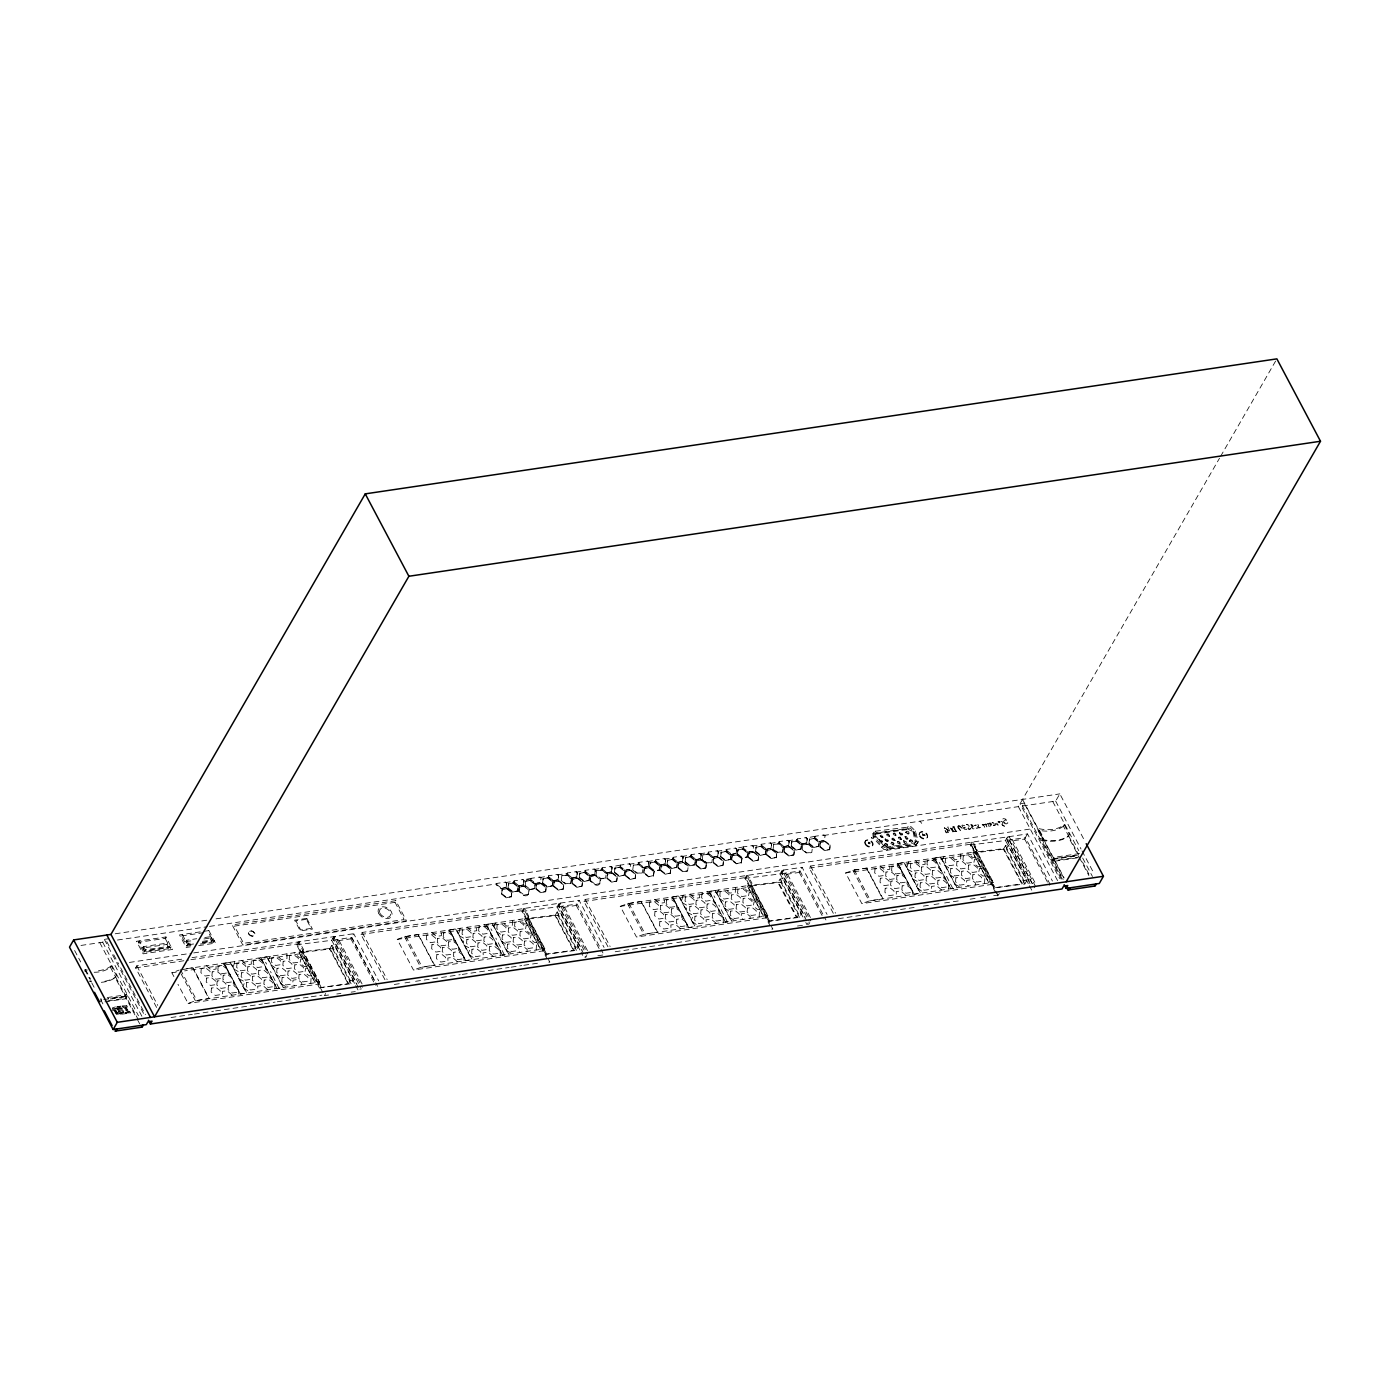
<?xml version="1.0" encoding="UTF-8"?>
<svg xmlns="http://www.w3.org/2000/svg" width="1390" height="1390" viewBox="0 0 1390 1390"><rect width="100%" height="100%" fill="white"/><g stroke="black" fill="none" stroke-linecap="round" stroke-linejoin="round"><path stroke-width="0.75" stroke-dasharray="5 3.75" d="M274.925 988.69L274.82 984.276M500.313 955.312L500.192 950.899M723.304 922.282L723.182 917.886M948.692 888.905L948.571 884.509M287.035 953.818L286.948 958.683L281.301 959.517L276.801 955.347M512.423 920.441L512.337 925.306L506.672 926.14L502.19 921.97M735.414 887.428L735.327 892.293L729.663 893.127L725.18 888.94M960.803 854.051L960.698 858.916L955.052 859.75L950.552 855.562M1001.895 824.722C1004.362 820.308 998.976 820.274 1001.043 823.94L998.923 821.976M879.297 839.994L880.617 842.34L882.059 842.097L882.32 840.481L879.297 839.994L882.146 840.794L882.059 842.097M879.47 839.682L879.401 840.985L882.25 841.784M880.113 835.303L881.416 837.649L882.876 837.405L881.747 834.73L880.218 836.293L883.067 837.093M882.876 837.405L881.573 835.043M885.135 839.143L886.438 841.506L887.897 841.263L888.141 839.647L885.135 839.143L887.967 839.96L887.897 841.263M885.308 838.83L885.239 840.151L888.071 840.95M889.496 836.537L888.366 833.878L886.907 834.122L886.646 835.738L889.496 836.537L886.837 835.425M892.154 838.448L892.085 839.751L894.917 840.568L893.787 837.892L892.154 838.448L893.614 838.205L894.917 840.568M892.328 838.135L892.258 839.456L895.108 840.255M895.907 835.703L894.778 833.027L893.318 833.27L893.075 834.886L895.907 835.703L893.249 834.573M900.147 844.06L899 841.384L897.558 841.628L897.297 843.261L900.147 844.06L897.471 842.948M901.293 839.682L900.164 837.006L898.705 837.267L898.444 838.882L901.293 839.682L898.635 838.57M899.469 832.749L900.772 835.112L902.232 834.851L902.492 833.236L899.469 832.749L902.301 833.548L902.232 834.851M899.643 832.436L899.573 833.739L902.405 834.539M903.674 840.741L904.803 843.4L906.263 843.157L906.523 841.541L903.674 840.741L906.332 841.853M905.012 836.815L906.315 839.178L907.774 838.934L906.645 836.259L905.012 836.815L906.471 836.572L907.774 838.934M905.185 836.502L906.506 838.865L907.965 838.622M310.769 983.39L311.082 977.952L312.646 978.021M536.158 950.013L536.471 944.574L538.034 944.644M759.149 916.983L759.461 911.545L761.025 911.614M984.537 883.606L984.85 878.167L986.396 878.237M301.647 984.728L301.821 982.817L297.582 979.481L293.029 980.159L292.682 984.172L294.697 985.771M496.439 884.961L496.803 883.414L505.595 882.111L506.707 882.998L506.342 887.393L501.06 888.61L496.439 884.961L496.803 883.414M501.582 894.152L502.224 889.287L507.211 888.558L511.85 892.206L511.485 896.602L506.203 897.818L501.582 894.152L502.224 889.287M506.064 887.863L506.707 882.998M507.941 888.436L508.584 883.571L513.588 882.824L518.209 886.472L517.845 890.868L512.562 892.085L507.941 888.436L508.584 883.571M511.207 897.071L511.85 892.206M513.779 882.389L514.144 880.843L522.935 879.557L524.047 880.426L523.683 884.822L518.401 886.038L513.779 882.389L514.144 880.843M517.567 891.355L518.209 886.472M528.548 894.5C528.895 883.015 531.241 899.035 523.543 895.247L518.904 891.598L519.287 887.202L524.551 885.986L529.555 889.583L534.559 888.836L535.202 883.971L530.563 880.304C522.883 876.517 525.212 892.536 525.576 881.052M518.904 891.598L519.565 886.716M523.404 885.308L524.047 880.426M530.754 879.87L531.119 878.341L539.911 877.038L541.04 877.924L540.38 882.789L535.393 883.519L530.754 879.87L535.671 883.05L540.38 882.789M527.036 951.351L527.192 949.44L522.97 946.103L518.401 946.781L518.07 950.795L520.086 952.393M534.559 888.836L535.202 883.971M535.897 889.079L536.54 884.214L541.544 883.467L546.166 887.115L545.801 891.511L540.519 892.727L535.897 889.079L536.54 884.214M542.534 883.31L543.195 878.445L548.181 877.698L552.82 881.364L552.438 885.743L547.173 886.959L542.534 883.31L543.195 878.445M545.523 891.98L546.166 887.115M548.372 877.264L548.737 875.735L557.529 874.432L558.658 875.3L558.276 879.696L553.011 880.913L548.372 877.264L548.737 875.735M552.178 886.229L552.82 881.364M553.515 886.472L554.158 881.59L559.162 880.86L563.784 884.509L563.419 888.905L558.137 890.121L553.515 886.472L554.158 881.59M557.998 880.183L558.658 875.3M561.212 880.548L561.855 875.683L566.859 874.936L571.481 878.584L570.838 883.467L565.834 884.196L561.212 880.548L566.112 883.727L571.116 882.98M563.141 889.374L563.784 884.509M567.051 874.501L567.415 872.955L576.207 871.652L577.319 872.538L576.954 876.934L571.672 878.15L567.051 874.501L567.415 872.955M570.838 883.467L571.481 878.584M572.176 883.71L572.836 878.827L577.823 878.098L582.462 881.747L582.08 886.142L576.815 887.359L572.176 883.71L572.836 878.827M576.676 877.42L577.319 872.538M579.23 877.872L579.891 873.007L584.877 872.277L589.516 875.926L589.134 880.322L583.87 881.538L579.23 877.872L579.891 873.007M581.819 886.611L582.462 881.747M585.068 871.825L585.433 870.296L594.225 868.993L595.354 869.879L594.972 874.258L589.707 875.491L585.068 871.825L585.433 870.296M588.874 880.791L589.516 875.926M599.837 883.936C600.185 872.468 602.53 888.471 594.833 884.683L590.211 881.034L590.854 876.169L595.858 875.422L600.602 879.053L605.884 877.837L600.88 878.567L596.258 874.918L590.576 876.638M590.211 881.034L590.854 876.169M594.694 874.744L595.354 869.879M595.98 875.405L596.623 870.522L601.627 869.793L606.249 873.441L605.606 878.306M601.818 869.358L602.183 867.812L610.975 866.509L612.087 867.395L611.722 871.791L606.44 873.007L601.818 869.358L602.183 867.812M606.943 878.549L607.586 873.684L612.59 872.937L617.23 876.603L616.847 880.982L611.583 882.198L606.943 878.549L607.586 873.684M611.444 872.26L612.087 867.395M614.415 872.677L615.058 867.794L620.062 867.065L624.683 870.713L624.318 875.109L619.036 876.326L614.415 872.677L615.058 867.794M616.569 881.469L617.23 876.603M620.253 866.63L620.618 865.084L629.392 863.781L630.521 864.667L629.879 869.532L624.875 870.279L620.253 866.63L625.153 869.793L629.879 869.532M624.041 875.578L624.683 870.713M625.378 875.822L626.021 870.957L631.025 870.209L635.647 873.858L635.282 878.254L630.018 879.47L625.378 875.822L626.021 870.957M632.745 869.949L633.388 865.084L638.392 864.337L643.031 868.003L642.371 872.868L637.385 873.615L632.745 869.949L637.663 873.129L642.371 872.868M635.004 878.741L635.647 873.858M638.583 863.902L638.948 862.373L647.74 861.07L648.852 861.956L648.487 866.335L643.222 867.551L638.583 863.902L638.948 862.373M653.995 871.148L653.352 876.013L648.348 876.76L643.726 873.111L644.369 868.246L649.373 867.499L654.221 871.113L659.207 870.366L659.868 865.501L655.229 861.852C647.532 858.064 649.877 874.067 650.225 862.599M643.726 873.111L644.369 868.246M648.209 866.821L648.852 861.956M653.352 876.013L654.499 870.644L659.486 869.897M655.42 861.418L655.785 859.871L664.576 858.568L665.688 859.454L665.324 863.85L660.059 865.067L655.42 861.418L655.785 859.871M659.207 870.366L659.868 865.501M660.563 870.609L661.206 865.744L666.21 864.997L670.831 868.663L670.466 873.042L665.184 874.258L660.563 870.609L661.206 865.744M665.045 864.319L665.688 859.454M667.009 864.875L667.652 860.01L672.656 859.263L677.295 862.929L676.913 867.308L671.648 868.524L667.009 864.875L667.652 860.01M670.189 873.528L670.831 868.663M672.847 858.829L673.212 857.3L682.004 855.997L683.116 856.866L682.751 861.261L677.486 862.478L672.847 858.829L673.212 857.3M676.635 867.794L677.295 862.929M677.99 868.038L678.633 863.155L683.637 862.426L688.259 866.074L687.616 870.939L682.612 871.686L677.99 868.038L678.633 863.155M682.473 861.748L683.116 856.866M685.096 862.2L685.739 857.335L690.743 856.587L695.365 860.236L695 864.632L689.718 865.848L685.096 862.2L685.739 857.335M690.934 856.153L691.299 854.607L700.091 853.321L701.203 854.19L700.838 858.586L695.556 859.802L690.934 856.153L691.299 854.607M694.722 865.119L695.365 860.236M696.06 865.362L696.703 860.48L701.707 859.75L706.346 863.399L705.964 867.794L700.699 869.011L696.06 865.362L696.703 860.48M700.56 859.072L701.203 854.19M702.211 859.663L702.871 854.798L707.857 854.051L712.497 857.717L711.854 862.582L706.85 863.312L702.211 859.663L707.128 862.843L711.854 862.582M705.686 868.264L706.346 863.399M708.049 853.616L708.414 852.087L717.205 850.784L718.335 851.653L717.952 856.049L712.688 857.265L708.049 853.616L708.414 852.087M713.192 862.825L713.834 857.943L718.839 857.213L723.46 860.862L723.095 865.258L717.813 866.474L713.192 862.825L713.834 857.943M717.674 856.535L718.335 851.653M720.593 856.952L721.236 852.07L726.24 851.34L730.862 854.989L730.497 859.385L725.215 860.601L720.593 856.952L721.236 852.07M722.817 865.727L723.46 860.862M726.431 850.889L726.796 849.36L735.588 848.056L736.7 848.943L736.335 853.338L731.053 854.555L726.431 850.889L726.796 849.36M730.219 859.854L730.862 854.989M741.843 858.134L741.183 863.016L736.196 863.746L731.557 860.097L732.2 855.232L737.204 854.485L742.052 858.099L747.055 857.369L747.698 852.487L743.059 848.838L738.073 849.585L737.412 854.45M731.557 860.097L732.2 855.232M736.057 853.808L736.7 848.943M731.939 855.701L736.926 854.972L738.073 849.585M741.183 863.016L742.33 857.63L747.316 856.883M743.25 848.404L743.615 846.857L752.407 845.572L753.519 846.441L752.876 851.323L747.889 852.053L743.25 848.404L748.168 851.584L752.876 851.323M747.055 857.369L747.698 852.487M748.393 857.613L749.036 852.73L754.04 852.001L758.662 855.649L758.297 860.045L753.015 861.261L748.393 857.613L749.036 852.73M750.027 918.338L750.183 916.41L745.961 913.074L741.391 913.751L741.061 917.765L743.077 919.363M755.517 851.775L756.16 846.91L761.164 846.163L765.786 849.811L765.421 854.207L760.139 855.423L755.517 851.775L756.16 846.91M758.019 860.514L758.662 855.649M761.355 845.728L761.72 844.182L770.512 842.879L771.624 843.765L771.259 848.161L765.977 849.377L761.355 845.728L761.72 844.182M765.143 854.676L765.786 849.811M766.481 854.92L767.141 850.055L772.128 849.325L776.767 852.974L776.385 857.369L771.12 858.586L766.481 854.92L767.141 850.055M770.981 848.63L771.624 843.765M773.083 849.168L773.726 844.303L778.73 843.556L783.369 847.205L782.709 852.087L777.722 852.817L773.083 849.168L778 852.348L782.987 851.601M776.124 857.839L776.767 852.974M778.921 843.122L779.286 841.576L788.078 840.29L789.19 841.159L788.825 845.554L783.56 846.771L778.921 843.122L779.286 841.576M782.709 852.087L783.369 847.205M784.064 852.331L784.707 847.448L789.711 846.719L794.333 850.367L793.968 854.763L788.686 855.979L784.064 852.331L784.707 847.448M788.547 846.041L789.19 841.159M791.153 846.493L791.796 841.628L796.8 840.88L801.422 844.529L801.057 848.925L795.792 850.141L791.153 846.493L791.796 841.628M793.69 855.232L794.333 850.367M796.991 840.446L797.356 838.9L806.148 837.614L807.26 838.483L806.895 842.879L801.613 844.095L796.991 840.446L797.356 838.9M800.779 849.412L801.422 844.529M802.134 849.655L802.777 844.773L807.764 844.043L812.403 847.692L811.76 852.557L806.756 853.304L802.134 849.655L807.034 852.817L811.76 852.557M806.617 843.365L807.26 838.483M808.911 843.869L809.571 838.987L814.557 838.257L819.197 841.906L818.814 846.302L813.55 847.518L808.911 843.869L809.571 838.987M814.749 837.822L815.113 836.276L823.905 834.973L825.034 835.859L824.374 840.724L819.388 841.471L814.749 837.822L819.666 840.985L824.374 840.724M818.554 846.771L819.197 841.906M819.892 847.014L820.534 842.149L825.538 841.402L830.16 845.068L829.795 849.446L824.513 850.663L819.892 847.014L820.534 842.149M829.517 849.933L830.16 845.068M975.415 884.961L975.572 883.032L971.349 879.696L966.78 880.374L966.45 884.388L968.465 885.986M118.254 1011.086L123.189 1010.652L118.289 1011.034M868.455 842.201L868.35 843.504L869.914 843.817M234.806 961.567L233.034 967.683M460.194 928.19L458.422 934.306M683.185 895.16L681.413 901.276M908.573 861.783L906.801 867.899M872.833 833.514L873.25 837.927L884.005 849.585L915.576 845.815L918.182 841.871L915.471 831.046L911.058 826.72L875.526 831.185L872.833 833.514L910.276 828.058L914.69 832.384L917.4 843.209M873.615 832.176L874.032 836.589L882.65 846.736L883.432 845.398L875.752 836.154L875.422 833.444L910.745 828.301M875.422 833.444L874.97 837.492L875.752 836.154M893.336 845.051L894.013 843.591L892.901 842.34L891.303 842.236L890.625 843.678L893.336 845.051L890.799 843.382M87.292 970.064L85.572 969.664L84.738 971.106L86.458 971.488M80.968 945.443L102.686 942.229L104.337 939.362L108.42 938.754M94.173 972.27A35.654 25.142 30 0 0 109.358 968.1L111.27 965.859L116.395 975.537L115.196 977.604L125.048 996.213L107.916 998.75M100.393 1001.981L101.574 999.914L100.827 998.489M101.314 982.313A37.93 26.758 30 0 0 114.067 978.369L116.395 975.537M138.444 942.333L139.278 940.891L144.612 950.986L171.352 947.024L170.518 948.466L143.796 952.428L138.444 942.333L165.167 938.372L166.001 936.947L172.464 949.474L143.135 953.835L136.498 941.308L166.001 936.947M142.823 948.015L143.639 946.59L167.773 943.011L166.939 944.435L142.823 948.015L144.525 951.247L168.659 947.667L169.476 946.243L145.359 949.822L143.796 952.428M156.584 1007.472L135.629 967.892L136.811 965.824L183.549 958.909M115.387 1006.899L112.329 1007.959M115.439 1009.157L112.434 1009.609M116.221 1008.462L112.364 1008.497M116.447 1008.48L122.65 1007.559L112.399 1009.071M114.849 1011.764L116.708 1011.433L114.623 1011.208M115.943 1010.096L112.521 1010.547M115.092 1012.233L116.968 1011.903M117.438 1009.922L122.702 1009.609M118.758 1008.671L116.673 1008.984L119.053 1009.105M110.349 998.976L125.343 996.752L126.542 994.684L127.289 996.109L126.09 998.176L104.667 1001.356M118.324 1011.833L120.339 1011.52M122.181 1005.926L126.942 1005.752L122.511 1006.412M118.567 1012.876L115.717 1013.293L118.845 1013.414M118.828 1012.841L125.013 1011.92M122.737 1006.968L127.446 1006.847L123.015 1007.507M119.262 1013.397L125.309 1012.459M122.042 1011.868L123.693 1011.607M124.492 1007.819L126.751 1007.976L124.752 1008.271M124.996 1008.758L127.046 1008.41M125.482 1009.661L127.776 1009.8L125.778 1010.096M125.986 1010.634L128.314 1010.93M125.639 1012.459L130.069 1011.798M125.917 1012.98L130.66 1012.789L126.229 1013.449M129.791 1011.26L125.673 1012.406M190.934 945.443L186.816 946.051L181.482 935.956L182.299 934.532L187.65 944.609L193.818 943.706M193.592 943.984L187.563 944.87L185.86 941.638L186.677 940.213L196.737 938.719M186.816 946.051L188.397 943.445L192.411 942.854M198.735 945.6L215.502 943.115L208.865 930.588L208.205 931.995L213.556 942.09L199.152 944.227M203.948 938.962L209.977 938.076L210.811 936.634L212.514 939.866L211.697 941.308L201.637 942.785M182.351 969.612L192.932 967.77L209.178 998.437L195.382 1000.765L188.119 1003.441L177.972 984.276M213.556 942.09L214.373 940.665L202.037 942.49M196.511 1000.591L319.509 982.087L298.242 941.916L296.591 944.783L319.544 988.134M224.207 963.426L240.435 994.093L224.207 963.426L230.497 962.21L246.725 992.877L240.435 994.093M226.466 967.683L222.869 963.322M227.786 970.185L228.377 973.747L230.896 976.058M233.781 969.091L239.236 972.062L237.447 976.006M233.451 980.888L233.277 983.686L236.387 986.431M238.906 978.769L244.97 981.861L242.937 986.379M238.455 990.34L238.767 994.041M243.754 987.908L250.009 992.39M260.886 957.988L277.131 988.655L260.886 957.988L267.054 956.789L283.282 987.456L277.131 988.655M262.71 961.428L258.627 958.04M268.183 959.604L270.372 956.303M265.281 966.276L265.681 969.247L267.94 971.315M270.981 964.886L274.977 967.562L273.969 970.533M270.39 975.902L269.903 977.709L272.874 980.61M276.176 974.685L279.911 976.892L279.043 980.124M297.53 944.661L299.197 941.777L303.593 949.631L301.7 952.55L332.505 948.623L334.573 945.044L353.164 980.159L351.097 983.738L320.291 987.665M299.041 952.341L315.287 983.008L299.041 952.341L303.089 951.733L319.318 982.4L315.287 983.008M281.075 983.946L286.618 986.969M279.077 988.377L270.494 971.506M301.63 957.223L298.989 957.328L294.055 952.793M302.568 958.996L300.796 958.961L299.979 963.201L304.236 966.502L306.53 966.45M307.485 968.274L305.713 968.239L304.897 972.479L309.153 975.797L311.447 975.745M296.591 944.783L331.706 940.3L333.826 936.652L360.757 987.543M358.238 987.195L333.287 940.074L335.407 936.408L362.356 987.3M329.604 949.127L331.706 945.461L334.573 945.044M319.509 982.087L318.31 984.155L188.119 1003.441M320.968 986.848L302.377 951.75L330.003 948.414L348.595 983.529L320.517 987.63L301.925 952.515M362.078 983.946L338.465 939.362L337.631 940.787L350.888 938.823L353.72 933.698L378.671 980.819M190.847 959.708L297.043 943.984L324.478 995.553L325.677 993.468M384.961 979.741L361 934.514L362.199 932.447L579.109 900.32L604.059 947.441M353.164 980.159L350.297 980.576L348.264 984.103L329.673 948.988M405.654 936.547L528.652 918.043L527.453 920.11L397.262 939.397L413.49 970.064L543.699 950.777L544.897 948.71L523.613 908.539L521.962 911.406L546.913 958.527M397.262 939.397L404.525 936.721L418.32 934.393L434.549 965.06L420.753 967.388L413.49 970.064M421.9 967.214L544.897 948.71M449.578 930.049L465.824 960.716L449.578 930.049L455.868 928.815L472.114 959.482L465.824 960.716M451.837 934.306L448.24 929.945M453.157 936.808L453.766 940.37L456.268 942.681M459.169 935.713L464.625 938.684L462.835 942.629M458.839 947.511L458.665 950.308L461.758 953.053M464.295 945.391L470.359 948.484L468.326 953.001M501.06 888.61L506.342 887.393M506.429 883.484L505.595 882.111M463.843 956.963L464.138 960.664M486.274 924.611L502.52 955.277L486.274 924.611L492.425 923.412L508.671 954.079L502.52 955.277M469.125 954.53L475.38 959.013M501.946 889.774L507.211 888.558M508.306 884.04L513.588 882.824M488.099 928.051L484.015 924.663M506.203 897.818L511.485 896.602M512.562 892.085L517.845 890.868M493.572 926.227L495.761 922.908M490.67 932.898L491.07 935.87L493.328 937.937M518.401 886.038L523.683 884.822M523.769 880.913L522.935 879.557M496.369 931.509L500.348 934.184L499.357 937.155M519.287 887.202L524.551 885.986M531.119 878.341L522.657 880.026M525.298 881.538L530.563 880.304M495.761 942.524L495.274 944.331L498.245 947.233M523.543 895.247L528.808 894.031M529.555 889.583L534.82 888.349M501.564 941.308L505.282 943.515L504.431 946.729M541.04 877.924L539.911 877.038M522.918 911.284L524.586 908.4L528.756 916.288L527.088 919.172L557.876 915.245L559.944 911.666L578.535 946.781L576.468 950.36L545.679 954.287M536.262 884.683L541.544 883.467M524.43 918.964L540.675 949.631L524.43 918.964L528.461 918.356L544.706 949.023L540.675 949.631M542.917 878.914L548.181 877.698M506.464 950.569L511.989 953.575M504.448 955L495.865 938.128M540.519 892.727L545.801 891.511M547.173 886.959L552.438 885.743M527.019 923.846L524.378 923.95L519.443 919.415M553.011 880.913L558.276 879.696M527.957 925.618L526.184 925.584L525.351 929.823L529.607 933.124L531.901 933.072M558.38 875.787L557.529 874.432M561.855 875.683L566.581 875.422L571.203 879.071M553.88 882.077L559.162 880.86M558.137 890.121L563.419 888.905M532.874 934.897L531.102 934.862L530.268 939.101L534.524 942.42L536.818 942.368M571.672 878.15L576.954 876.934M577.041 873.024L576.207 871.652M521.962 911.406L557.095 906.923L559.197 903.274L586.146 954.165M583.626 953.818L558.676 906.697L560.795 903.031L587.727 953.922M554.975 915.749L557.095 912.083L559.944 911.666M572.558 879.314L577.823 878.098M579.613 873.493L584.877 872.277M576.815 887.359L582.08 886.142M583.87 881.538L589.134 880.322M589.707 875.491L594.972 874.258M595.076 870.349L594.225 868.993M546.34 953.471L527.748 918.373L555.392 915.037L573.983 950.152L545.888 954.252L527.314 919.138L528.756 916.288M587.449 950.569L563.853 905.985L563.019 907.409L576.277 905.446L579.109 900.32M596.623 870.522L601.349 870.262L606.249 873.441M549.363 961.498L548.911 962.297L549.849 962.175L522.432 910.606L361 934.514M607.951 946.729L583.991 901.485L585.19 899.417L802.1 867.291L827.05 914.411M594.833 884.683L600.115 883.467M606.44 873.007L611.722 871.791M611.808 867.864L610.975 866.509M607.326 874.154L612.59 872.937M620.618 865.084L610.697 866.995M614.78 868.281L620.062 867.065M611.583 882.198L616.847 880.982M578.535 946.781L575.686 947.198L573.653 950.725L555.062 915.61M619.036 876.326L624.318 875.109M630.521 864.667L629.392 863.781M633.388 865.084L638.114 864.823L643.031 868.003M625.743 871.426L631.025 870.209M630.018 879.47L635.282 878.254M585.624 957.588L586.806 955.521L584.043 957.814L581.037 952.167M643.222 867.551L648.487 866.335M648.591 862.426L647.74 861.07M644.091 868.715L649.373 867.499M628.645 903.517L751.643 885.013L750.444 887.081L620.253 906.367L636.498 937.034L766.689 917.748L767.888 915.68L746.604 875.509L744.953 878.376L769.904 925.497M649.964 863.068L655.229 861.852M648.348 876.76L653.63 875.544M660.059 865.067L665.324 863.85M665.428 859.924L664.576 858.568M620.253 906.367L627.516 903.691L641.311 901.363L657.539 932.03L643.761 934.358L636.498 937.034M660.928 866.213L666.21 864.997M667.391 860.48L672.656 859.263M665.184 874.258L670.466 873.042M671.648 868.524L676.913 867.308M677.486 862.478L682.751 861.261M682.855 857.352L682.004 855.997M678.355 863.642L683.637 862.426M644.891 934.184L767.888 915.68M685.461 857.804L690.743 856.587M682.612 871.686L687.616 870.939M688.259 866.074L683.359 862.895M689.718 865.848L695 864.632M672.569 897.019L688.815 927.686L672.569 897.019L678.859 895.803L695.104 926.47L688.815 927.686M695.556 859.802L700.838 858.586M700.925 854.676L700.091 853.321M674.828 901.276L671.231 896.932M702.871 854.798L707.58 854.537L712.497 857.717M676.148 903.778L676.756 907.34L679.258 909.651M696.442 860.966L701.707 859.75M700.699 869.011L705.964 867.794M682.16 902.701L687.616 905.654L685.826 909.616M712.688 857.265L717.952 856.049M718.057 852.139L717.205 850.784M681.83 914.481L681.656 917.296L684.749 920.024M713.557 858.429L718.839 857.213M687.286 912.379L693.349 915.471L691.317 919.972M720.958 852.557L726.24 851.34M717.813 866.474L723.095 865.258M686.834 923.933L687.129 927.651M725.215 860.601L730.497 859.385M709.265 891.581L725.51 922.248L709.265 891.581L715.433 890.382L731.661 921.049L725.51 922.248M692.133 921.518L698.388 925.983M731.053 854.555L736.335 853.338M736.422 849.412L735.588 848.056M711.089 895.038L707.006 891.633M716.562 893.197L718.752 889.895M743.615 846.857L735.31 848.526M737.795 850.055L743.059 848.838M713.661 899.886L713.105 901.033L716.319 904.907M736.196 863.746L741.461 862.53M719.36 898.479L723.339 901.154L722.348 904.126M753.519 846.441L752.407 845.572M718.752 909.512L718.908 912.518L721.254 914.203M748.758 853.217L754.04 852.001M724.555 908.296L728.291 910.485L727.422 913.716M755.882 847.379L761.164 846.163M753.015 861.261L758.297 860.045M745.909 878.254L747.577 875.37L751.973 883.223L750.079 886.142L780.885 882.216L782.935 878.636L801.526 913.751L799.459 917.331L768.67 921.257M760.139 855.423L765.421 854.207M765.977 849.377L771.259 848.161M771.346 844.251L770.512 842.879M729.455 917.539L734.98 920.562M747.42 885.934L763.666 916.601L747.42 885.934L751.451 885.343L767.697 916.01L763.666 916.601M727.439 921.97L718.873 905.098M773.726 844.303L778.452 844.043L783.091 847.692M766.863 850.541L772.128 849.325M750.009 890.834L747.368 890.921L742.434 886.386M750.947 892.589L749.175 892.554L748.341 896.793L752.598 900.094L754.892 900.06M771.12 858.586L776.385 857.369M783.56 846.771L788.825 845.554M788.929 841.645L788.078 840.29M755.865 901.867L754.092 901.849L753.258 906.089L757.515 909.39L759.809 909.338M784.429 847.935L789.711 846.719M791.518 842.097L796.8 840.88M788.686 855.979L793.968 854.763M744.953 878.376L780.085 873.91L782.188 870.244L809.136 921.136M806.617 920.788L781.667 873.667L783.786 870.018L810.718 920.892M795.792 850.141L801.057 848.925M782.935 878.636L780.085 879.071L777.966 882.72L796.644 917.695L798.677 914.168L801.526 913.751M801.613 844.095L806.895 842.879M806.982 838.969L806.148 837.614M802.777 844.773L807.503 844.512L812.403 847.692M815.113 836.276L805.87 838.083M809.293 839.473L814.557 838.257M769.33 920.458L750.739 885.343L778.383 882.024L796.974 917.122L768.879 921.223L750.305 886.125M810.44 917.539L786.844 872.955L786.01 874.38L799.267 872.416L802.1 867.291M813.55 847.518L818.814 846.302M825.034 835.859L823.905 834.973M772.353 928.468L771.902 929.267L772.857 929.145L745.422 877.577L583.991 901.485M833.322 913.352L809.38 868.107L810.578 866.039L1027.488 833.913L1052.421 881.034M820.256 842.618L825.538 841.402M824.513 850.663L829.795 849.446M808.216 922.717L807.034 924.784L804.028 919.138M808.615 924.558L809.814 922.491M868.35 842.357C869.289 841.628 871.721 844.025 868.455 842.409M874.744 832.523L875.526 831.185M854.033 870.14L977.031 851.636L975.832 853.703L845.641 872.99L861.87 903.656L992.078 884.37L993.259 882.303L971.992 842.132L970.342 844.998L997.29 895.89L999.445 893.683M873.25 837.927L874.032 836.589M874.658 834.799L876.673 832.801M845.641 872.99L852.904 870.314L866.7 867.986L882.928 898.652L869.132 900.981L861.87 903.656M886.907 834.122L889.565 835.234M881.347 847.657L882.129 846.319L887.828 848.699L916.357 844.477L918.182 841.871M884.301 844.599L885.361 843.4L887.011 843.852L887.758 845.224L886.698 846.441L884.301 844.599L886.889 846.128M893.318 833.27L895.977 834.4M887.758 845.224L885.187 843.713M886.472 848.334L887.254 846.997L914.863 842.896L914.081 844.251L884.422 848.039M891.303 842.236L893.822 843.904M887.046 850.037L887.828 848.699M898.705 837.267L901.363 838.379M897.558 841.628L900.216 842.757M907.357 827.693L908.122 826.355M905.741 832.332L906.801 831.116L908.452 831.585L909.025 833.253L908.278 831.898L905.741 832.332L908.139 834.156L909.216 832.94M875.909 834.139L907.965 829.396L908.73 828.058M870.279 900.807L993.259 882.303M913.595 831.151L916.097 841.159L915.315 842.496L912.587 829.482M909.286 840.933L910.363 839.716L911.996 840.186L912.761 841.558L911.701 842.757L909.286 840.933L911.875 842.444M914.69 832.384L915.471 831.046M897.957 863.642L914.203 894.309L897.957 863.642L904.247 862.426L920.475 893.092L914.203 894.309M912.761 841.558L910.172 840.029M900.216 867.899L896.62 863.555M915.576 845.815L916.357 844.477M901.537 870.401L902.145 873.962L904.647 876.273M907.548 869.306L913.004 872.277L911.197 876.221M907.201 881.104L907.027 883.901L910.137 886.646M912.674 879.001L918.738 882.094L916.688 886.594M912.205 890.556L912.518 894.274M917.504 888.141L923.759 892.606M934.653 858.203L950.882 888.87L934.653 858.203L940.804 857.005L957.05 887.671L950.882 888.87M936.478 861.661L932.395 858.255M941.951 859.819L944.14 856.518M939.049 866.491L938.476 867.655L941.708 871.53M944.748 865.101L948.727 867.777L947.737 870.748M944.14 876.134L943.654 877.924L946.625 880.826M949.943 874.918L953.662 877.107L952.81 880.339M972.809 852.557L989.037 883.223L972.809 852.557L976.84 851.966L993.085 882.633L989.037 883.223M954.843 884.162L960.368 887.185M952.828 888.592L944.244 871.721M977.135 849.881L975.467 852.765L1006.256 848.838L1008.323 845.259L1026.915 880.374L1024.847 883.953L994.058 887.88L971.28 844.877L972.948 841.993L977.344 849.846L975.676 852.748L994.267 887.845L1022.345 883.745L1003.754 848.63L976.127 851.966L994.719 887.081M975.398 857.439L972.757 857.543L967.822 853.008M976.336 859.211L974.564 859.176L973.73 863.416L977.987 866.717L980.28 866.682M981.253 868.489L979.481 868.472L978.647 872.712L982.904 876.013L985.197 875.961M823.627 835.459L1018.384 806.617L1219.516 458.214M1220.594 456.354L1275.794 360.74M1061.213 879.158L1022.484 806.009L1024.135 803.142L1063.698 877.872M970.342 844.998L1005.474 840.516L1007.576 836.867L1034.525 887.758M1030.007 883.64L1007.055 840.29L1009.157 836.641L1036.106 887.515M1003.354 849.342L1005.474 845.693L1008.323 845.259M1027.488 833.913L1025.368 837.579L1050.319 884.7M1034.838 882.303L1012.215 839.577L1011.399 841.002L1024.656 839.039L1025.473 837.614L1007.055 840.29M997.29 895.89L997.742 895.091L991.365 896.029M1064.254 824.739L1063.419 826.164L1068.545 835.824L1067.416 836.606A37.93 26.758 30 0 1 1044.568 839.994L1042.83 839.63L1037.722 829.969L1038.539 828.544L1040.276 828.927A35.654 25.142 30 0 0 1063.159 825.538L1064.254 824.739L1069.379 834.4L1068.18 836.467L1078.032 855.076L1052.334 858.881L1042.465 840.272L1043.664 838.205L1038.539 828.544M1022.484 806.009L1055.653 801.092L1059.823 793.881L1085.173 841.784M1062.151 878.914L1041.597 840.099L1043.664 838.205M1026.915 880.374L1024.048 880.791L1022.032 884.318L1003.441 849.203M1052.612 859.437L1078.327 855.632L1079.074 857.039L1053.359 860.844L1052.612 859.437L1053.811 857.369L1079.509 853.564M1053.359 860.844L1054.558 858.777L1078.119 855.302M1041.597 840.099L1044.185 840.62A37.93 26.758 30 0 0 1067.051 837.249L1069.379 834.4M914.081 844.251L916.097 841.159M922.63 833.826L922.821 835.738L925.08 835.112L923.151 833.583L922.734 835.164L924.854 835.581M111.27 965.859L110.192 966.676A35.654 25.142 30 0 1 95.007 970.846M1063.419 826.164L1062.342 826.981A35.654 25.142 30 0 1 1039.442 830.369L1037.722 829.969M173.906 976.597L171.874 972.774L179.136 970.098M972.34 826.077L971.28 827.172L972.531 828.596A2.241 1.581 30 0 0 973.678 828.857C977.761 826.338 970.029 830.021 973.4 826.042C967.909 824.131 976.127 824.374 970.672 823.818A1.755 1.234 30 0 0 970.237 824.357L972.34 826.06M869.932 843.608L868.298 842.549M922.682 833.983L924.906 835.425M970.011 829.187C970.811 826.007 970.967 831.428 968.274 828.11C971.871 824.704 962.575 823.94 968.413 824.913L969.247 826.338L967.666 826.564A2.12 1.494 30 0 0 967.127 827.224L968.083 828.961A2.38 1.685 30 0 0 969.264 829.43L969.664 829.465M117.681 1006.534C111.947 1008.914 130.782 1004.623 117.646 1006.603M115.231 933.785L207.458 920.11M216.041 918.842L1059.823 793.881M1024.135 803.142L1020.034 803.75L1059.597 878.48M117.472 940.04L207.423 926.713M209.56 926.4L496.525 883.901M505.317 882.598L513.866 881.33M539.633 877.507L548.459 876.204M557.251 874.901L567.137 873.441M575.929 872.138L585.155 870.766M593.947 869.462L601.905 868.298M629.131 864.25L638.67 862.843M647.462 861.539L655.507 860.358M664.298 859.055L672.934 857.769M681.726 856.466L691.021 855.093M699.813 853.79L708.135 852.557M716.927 851.253L726.518 849.829M752.129 846.041L761.442 844.668M770.234 843.365L779.008 842.062M787.8 840.759L797.078 839.386M208.865 930.588L179.536 934.931L186.156 947.459L190.361 946.833M181.482 935.956L204.104 932.603M204.764 937.538L210.811 936.634M185.86 941.638L193.888 940.457M992.981 822.637L992.008 822.793L993.085 822.845M946.972 831.029L948.692 830.768L945.582 828.353L948.519 832.506L946.381 832.818L944.314 827.641L949.04 830.942L947.077 831.237M202.471 941.36L212.514 939.866M129.374 962.436L191.577 953.227M193.714 952.915L1030.251 829.031M192.046 957.64L353.72 933.698M334.486 938.007L332.905 938.233L356.848 983.477M559.875 904.629L558.293 904.855L582.236 950.1M782.865 871.6L781.284 871.843L805.227 917.07M135.629 967.892L188.727 960.021M809.38 868.107L970.793 844.199L975.832 853.703M333.287 940.074L351.722 937.399L376.308 983.842M558.676 906.697L577.111 904.021L602.947 952.984M781.667 873.667L800.101 870.991M1039.685 838.483L1042.778 838.031M976.892 850.645L972.496 842.792M186.694 968.691L303.263 951.42L302.082 953.488L184.679 970.88M171.874 972.774L176.148 972.131M107.256 997.551L126.542 994.684M103.729 999.601L127.289 996.109M104.945 1001.86L126.368 998.698L135.907 1016.716M1077.198 857.873L1053.637 861.366L1063.176 879.384M114.362 1010.843L116.221 1010.513M115.457 1012.789L117.281 1012.511L115.422 1012.841M116.239 1014.405L119.123 1013.935M121.642 1014.179C134.257 1012.823 116.048 1013.31 120.791 1014.109M359.854 989.124L361.435 988.898M171.057 1017.515L192.307 1014.37M194.426 1014.057L213.539 1011.225M215.659 1010.912L262.397 1003.997M264.517 1003.684L275.133 1002.103M277.253 1001.79L309.119 997.082M311.238 996.769L321.855 995.188M394.326 984.45L402.822 983.199M404.942 982.886L413.438 981.618M415.558 981.305L460.159 974.703M462.279 974.39L509.018 967.475M511.138 967.162L521.754 965.581M523.874 965.268L538.747 963.062M615.197 951.75L674.654 942.941M676.791 942.629L715.016 936.964M723.512 935.713L732.009 934.445M734.129 934.132L742.625 932.881M744.745 932.568L761.737 930.049M838.448 918.686L872.433 913.647M874.553 913.334L914.915 907.357M923.412 906.106L931.908 904.838M934.028 904.525L942.524 903.274M944.644 902.961L961.637 900.442M970.133 899.174L978.63 897.923M980.749 897.61L989.246 896.359M597.839 955.764L603.938 954.86M797.478 926.001L803.646 925.219M324.478 995.553L328.579 995.031M336.797 993.972L340.897 993.45M351.166 992.147L355.267 991.626M907.965 829.396L911.805 830.82L912.813 832.506M887.254 846.997L883.432 845.398M89.864 980.767L91.584 981.131M89.499 981.41L91.219 981.757M908.33 833.844L905.933 832.019M979.585 827.693L977.83 826.685C980.558 823.957 975.815 824.409 977.031 826.233L975.624 825.434M979.342 827.728L977.778 826.841C978.942 828.788 974.268 829.222 976.979 826.39L975.363 825.469M986.587 824.34L987.612 823.436L989.211 826.477L987.282 826.755L985.284 823.94L986.952 826.807L985.076 827.085L983.025 824.27L984.745 827.137L982.817 827.415L982.226 824.374L984.398 824.722M903.604 842.045L904.994 843.105M825.26 841.888L829.882 845.537M814.279 838.726L818.918 842.392M820.17 846.545L824.791 850.193M809.189 843.382L813.828 847.031M797.269 839.977L801.891 843.626M796.522 841.367L801.161 845.016M791.431 846.024L796.053 849.672M789.433 847.188L794.055 850.836M779.199 842.653L783.821 846.302M784.342 851.844L788.964 855.493M771.85 849.794L776.489 853.443M761.633 845.242L766.255 848.908M760.886 846.632L765.508 850.298M766.759 854.45L771.398 858.099M755.795 851.288L760.417 854.954M753.762 852.47L758.384 856.118M742.781 849.325L747.42 852.974M748.671 857.126L753.293 860.775M737.69 853.981L742.33 857.63M736.926 854.972L741.565 858.62M726.709 850.419L731.331 854.068M725.962 851.809L730.584 855.458M731.835 859.628L736.474 863.277M720.871 856.466L725.493 860.115M718.561 857.682L723.182 861.331M708.327 853.147L712.966 856.796M713.47 862.339L718.091 865.987M701.429 860.219L706.068 863.868M691.212 855.684L695.834 859.333M690.465 857.074L695.087 860.723M696.338 864.875L700.977 868.524M685.374 861.731L689.996 865.379M673.125 858.36L677.747 862.009M672.378 859.75L677.017 863.399M678.268 867.551L682.89 871.2M667.287 864.406L671.926 868.055M665.932 865.484L670.553 869.132M655.698 860.931L660.32 864.58M654.951 862.321L659.59 865.987M660.841 870.14L665.462 873.789M649.86 866.978L654.499 870.644M649.095 867.968L653.717 871.634M638.861 863.433L643.483 867.082M644.004 872.625L648.626 876.291M630.747 870.696L635.386 874.345M619.784 867.534L624.405 871.183M625.656 875.353L630.278 879.001M614.693 872.19L619.315 875.839M612.312 873.424L616.952 877.073M602.096 868.872L606.718 872.52M607.221 878.08L611.861 881.729M595.58 875.891L600.202 879.557M585.346 871.356L589.986 875.005M584.599 872.746L589.238 876.395M590.489 880.548L595.111 884.214M579.508 877.403L584.148 881.052M577.545 878.567L582.184 882.216M567.328 874.032L571.95 877.681M572.454 883.223L577.093 886.872M558.884 881.33L563.506 884.978M548.65 876.795L553.289 880.443M547.903 878.185L552.542 881.833M553.793 885.986L558.415 889.635M542.812 882.841L547.452 886.49M541.266 883.936L545.888 887.602M530.285 880.791L534.924 884.44M536.175 888.592L540.797 892.258M525.194 885.447L529.833 889.096M524.273 886.455L528.912 890.104M514.057 881.92L518.678 885.569M513.31 883.31L517.931 886.959M519.182 891.112L523.822 894.76M508.219 887.967L512.841 891.615M506.95 889.027L511.572 892.675M496.716 884.474L501.338 888.141M501.842 893.683L506.481 897.332M986.57 824.34L984.415 824.704M941.603 889.965L936.53 885.691L931.439 886.438L931.839 891.407M716.215 923.342L711.159 919.068L706.051 919.815L706.45 924.784M493.224 956.355L488.151 952.081L483.06 952.845L483.459 957.814M267.853 989.75L262.78 985.458L257.671 986.222L258.071 991.192M880.165 865.987L884.805 870.018L889.808 869.271L889.739 864.563M905.776 895.264L900.79 890.938L896.237 891.598L896.394 896.654M654.777 899.365L659.433 903.396L664.42 902.649L664.351 897.94M680.405 928.642L675.401 924.315L670.866 924.976L671.023 930.032M431.786 932.395L436.443 936.426L441.429 935.678L441.36 930.97M457.414 961.672L452.41 957.328L447.858 958.005L448.032 963.062M206.398 965.772L211.054 969.803L216.058 969.056L215.989 964.347M232.026 995.049L227.022 990.705L222.487 991.383L222.643 996.439M1002.26 825.278L1004.484 826.268L998.732 822.011M915.593 860.74L920.128 865.084L925.132 864.337L924.802 859.385M690.222 894.118L694.739 898.461L699.743 897.714L699.413 892.762M467.214 927.147L471.749 931.474L476.753 930.744L476.423 925.775M241.843 960.525L246.36 964.851L251.364 964.121L251.034 959.152M919.937 821.195L921.744 823.349M1055.653 801.092L1081.02 848.995M1082.028 850.906L1094.208 873.893M1052.751 801.526L1078.744 850.645M1082.671 858.03L1092.453 876.517M1068.754 836.068L1078.536 854.555M1082.445 861.956L1089.308 874.883M1079.352 857.561L1088.891 875.578M1053.811 857.369L1054.558 858.777M1022.536 799.406L1064.132 877.959M1018.384 806.617L1058.033 881.503M1024.656 839.039L1049.242 885.482M1032.197 883.449L1008.236 838.222L1006.655 838.465L1030.615 883.693M1005.474 840.516L1028.426 883.866M1029.417 885.76L1032.405 891.407M1005.474 845.693L1024.048 880.791M1006.256 848.838L1024.847 883.953M995.727 891.025L998.228 895.768M992.078 884.37L996.804 893.301M955.834 831.203L954.027 826.094L952.028 826.39L952.776 830.23L949.631 826.755L947.667 827.05L950.413 832.21L953.036 831.828L949.509 826.894L954.044 831.672L953.019 826.372L955.625 831.237M940.63 857.317L956.859 887.984M939.362 862.495L940.3 864.25M904.056 862.738L920.302 893.405M866.509 868.298L882.754 898.965M854.225 869.827L870.453 900.494M852.904 870.314L869.132 900.981M810.578 866.039L835.529 913.16M799.98 870.957L825.938 919.954M799.267 872.416L823.853 918.877M780.085 873.91L803.038 917.244M780.085 879.071L798.677 914.168M780.885 882.216L799.459 917.331M715.242 890.695L731.488 921.361M713.974 895.872L714.912 897.627M678.685 896.116L694.913 926.783M641.12 901.676L657.366 932.343M628.836 903.205L645.082 933.872M627.516 903.691L643.761 934.358M585.19 899.417L610.141 946.538M576.277 905.446L600.862 951.889M557.095 906.923L580.047 950.273M557.095 912.083L575.686 947.198M557.876 915.245L576.468 950.36M492.251 923.725L508.479 954.391M490.983 928.902L491.921 930.657M455.694 929.145L471.922 959.812M418.129 934.706L434.375 965.372M405.845 936.235L422.073 966.901M404.525 936.721L420.753 967.388M362.199 932.447L387.15 979.568M351.618 937.364L377.559 986.361M350.888 938.823L375.491 985.267M331.706 940.3L354.659 983.651M355.666 985.545L358.655 991.192M331.706 945.461L350.297 980.576M332.505 948.623L351.097 983.738M266.863 957.102L283.108 987.769M265.612 962.28L266.533 964.035M230.306 962.523L246.534 993.19M209.977 938.076L211.697 941.308M186.677 940.213L188.397 943.445M192.758 968.083L208.987 998.75M165.167 938.372L170.518 948.466M180.457 969.612L196.702 1000.279M166.939 944.435L168.659 947.667M181.169 973.938L195.382 1000.765M143.639 946.59L145.359 949.822M136.811 965.824L157.765 1005.404M106.769 941.621L109.74 947.216M113.702 954.687L118.636 964.035M120.635 967.788L145.429 1014.631M104.337 939.362L143.9 1014.092M102.686 942.229L142.249 1016.941M99.767 942.646L138.496 1015.795M110.453 967.301L115.561 976.962L114.449 977.743A37.93 26.758 30 0 1 101.679 981.67M115.77 977.205L138.288 1019.721M125.343 996.752L126.09 998.176M137.28 1019.304L139.799 1024.048M85.572 969.664L90.68 979.342M74.626 950.499L80.707 961.967M84.755 969.612L89.811 979.151M91.757 982.852L94.694 988.394M100.567 999.497L103.503 1005.04M965.06 827.172C961.689 831.307 969.317 827.536 965.338 830.108A2.241 1.581 30 0 1 964.191 829.83L962.992 827.953L965.06 827.276M988.707 823.784L990.983 824.322C992.113 826.928 987.282 825.816 992.147 825.643A1.963 1.39 30 0 0 992.165 824.757L990.584 823.175A1.755 1.234 30 0 0 989.576 823.036L988.707 823.784M996.039 823.818C999.862 826.372 997.516 824.635 997.308 823.94C995.64 821.368 997.325 821.942 996.039 823.818M964.677 825.712L962.332 825.069A1.755 1.234 30 0 0 961.897 825.591C964.66 830.125 961.48 823.366 964.677 825.712M989.332 823.436L990.896 824.148L989.332 823.436M201.255 968.691L200.907 972.705L205.129 976.023L209.699 975.363L210.046 971.349L205.807 968.013L201.255 968.691M206.589 978.091L206.241 982.105L210.481 985.44L215.033 984.763L215.38 980.749L211.141 977.413L206.589 978.091M212.253 971.871L211.905 975.884L216.145 979.203L220.697 978.543L221.045 974.529L216.805 971.193L212.253 971.871M211.454 988.081L211.124 992.095L215.346 995.431L219.915 994.754L220.246 990.74L216.023 987.404L211.454 988.081M218.178 966.363L217.848 970.376L222.07 973.695L226.639 973.035L226.97 969.021L222.747 965.685L218.178 966.363M217.17 981.027L216.84 985.041L221.062 988.377L225.632 987.699L225.962 983.686L221.74 980.35L217.17 981.027M223.234 975.294L222.887 979.29L227.126 982.626L231.678 981.948L232.026 977.952L227.786 974.616L223.234 975.294M228.446 985.666L228.099 989.663L232.321 992.999L236.891 992.321L237.238 988.325L232.999 984.989L228.446 985.666M237.012 963.461L236.665 967.475L240.904 970.811L245.457 970.133L245.804 966.12L241.582 962.784L237.012 963.461M241.513 972.826L241.182 976.823L245.405 980.159L249.974 979.481L250.304 975.485L246.082 972.149L241.513 972.826M246.603 982.66L246.273 986.674L250.495 989.993L255.065 989.332L255.395 985.319L251.173 981.983L246.603 982.66M247.837 966.815L247.489 970.811L251.729 974.147L256.281 973.469L256.629 969.473L252.407 966.137L247.837 966.815M253.571 960.195L253.241 964.208L257.463 967.544L262.032 966.867L262.363 962.853L258.14 959.517L253.571 960.195M252.65 976.353L252.302 980.367L256.542 983.703L261.094 983.025L261.442 979.012L257.219 975.676L252.65 976.353M258.801 970.446L258.453 974.442L262.693 977.778L267.245 977.101L267.592 973.104L263.353 969.768L258.801 970.446M264.204 980.106L263.857 984.103L268.096 987.439L272.649 986.761L272.996 982.765L268.774 979.429L264.204 980.106M271.797 958.11L271.45 962.106L275.672 965.442L280.241 964.764L280.572 960.768L276.349 957.432L271.797 958.11M277.027 968.378L276.697 972.392L280.919 975.728L285.489 975.05L285.819 971.037L281.597 967.701L277.027 968.378M283.195 961.324L282.848 965.338L287.087 968.674L291.639 967.996L291.987 963.982L287.765 960.646L283.195 961.324M282.135 977.587L281.788 981.601L286.01 984.937L290.579 984.259L290.927 980.245L286.688 976.909L282.135 977.587M288.078 971.054L287.73 975.05L291.969 978.386L296.522 977.709L296.869 973.712L292.647 970.376L288.078 971.054M289.554 955.608L289.224 959.621L293.446 962.957L298.016 962.28L298.346 958.266L294.124 954.93L289.554 955.608M294.819 964.886L294.489 968.899L298.711 972.235L303.281 971.558L303.611 967.544L299.389 964.208L294.819 964.886M299.093 974.529L298.763 978.543L302.985 981.879L307.555 981.201L307.885 977.187L303.663 973.851L299.093 974.529M426.626 935.314L426.296 939.31L430.518 942.646L435.087 941.968L435.418 937.972L431.195 934.636L426.626 935.314M431.96 944.714L431.63 948.727L435.852 952.063L440.421 951.385L440.752 947.372L436.53 944.036L431.96 944.714M437.624 938.493L437.294 942.49L441.516 945.826L446.086 945.148L446.416 941.152L442.194 937.816L437.624 938.493M436.842 954.704L436.495 958.718L440.734 962.054L445.286 961.376L445.634 957.363L441.412 954.027L436.842 954.704M443.566 932.985L443.219 936.999L447.458 940.318L452.011 939.657L452.358 935.644L448.136 932.308L443.566 932.985M442.559 947.65L442.229 951.664L446.451 955L451.02 954.322L451.35 950.308L447.128 946.972L442.559 947.65M448.605 941.899L448.275 945.912L452.497 949.248L457.067 948.571L457.397 944.557L453.175 941.239L448.605 941.899M453.818 952.272L453.488 956.285L457.71 959.621L462.279 958.944L462.609 954.93L458.387 951.611L453.818 952.272M462.401 930.084L462.053 934.097L466.276 937.433L470.845 936.756L471.175 932.742L466.953 929.406L462.401 930.084M466.901 939.449L466.553 943.445L470.793 946.781L475.345 946.103L475.693 942.107L471.453 938.771L466.901 939.449M471.992 949.283L471.644 953.279L475.884 956.615L480.436 955.938L480.784 951.942L476.544 948.606L471.992 949.283M473.226 933.437L472.878 937.433L477.1 940.769L481.67 940.092L482 936.096L477.778 932.76L473.226 933.437M478.959 926.817L478.612 930.831L482.851 934.167L487.404 933.489L487.751 929.476L483.529 926.14L478.959 926.817M478.038 942.976L477.691 946.99L481.913 950.326L486.483 949.648L486.83 945.634L482.591 942.298L478.038 942.976M484.172 937.069L483.842 941.065L488.064 944.401L492.633 943.723L492.964 939.727L488.741 936.391L484.172 937.069M489.593 946.712L489.245 950.725L493.467 954.061L498.037 953.384L498.367 949.37L494.145 946.051L489.593 946.712M497.168 924.715L496.838 928.728L501.06 932.065L505.63 931.387L505.96 927.373L501.738 924.055L497.168 924.715M502.416 935.001L502.068 939.015L506.307 942.351L510.86 941.673L511.207 937.659L506.985 934.323L502.416 935.001M508.584 927.947L508.236 931.96L512.458 935.279L517.028 934.619L517.375 930.605L513.136 927.269L508.584 927.947M507.506 944.21L507.176 948.223L511.398 951.559L515.968 950.882L516.298 946.868L512.076 943.532L507.506 944.21M513.466 937.677L513.119 941.673L517.341 945.009L521.91 944.331L522.24 940.335L518.018 936.999L513.466 937.677M514.943 922.23L514.595 926.244L518.835 929.562L523.387 928.902L523.735 924.889L519.513 921.553L514.943 922.23M520.207 931.509L519.877 935.522L524.1 938.858L528.669 938.181L528.999 934.167L524.777 930.831L520.207 931.509M524.482 941.152L524.134 945.165L528.374 948.501L532.926 947.824L533.274 943.81L529.034 940.474L524.482 941.152M649.616 902.284L649.286 906.297L653.509 909.633L658.078 908.956L658.408 904.942L654.186 901.606L649.616 902.284M654.951 911.684L654.62 915.697L658.843 919.033L663.412 918.356L663.742 914.342L659.52 911.006L654.951 911.684M660.615 905.463L660.285 909.477L664.507 912.813L669.077 912.135L669.407 908.122L665.184 904.786L660.615 905.463M659.833 921.692L659.503 925.688L663.725 929.024L668.295 928.346L668.625 924.35L664.403 921.014L659.833 921.692M665.549 914.62L665.219 918.634L669.441 921.97L674.011 921.292L674.341 917.278L670.119 913.96L665.549 914.62M666.557 899.956L666.227 903.969L670.449 907.305L675.001 906.627L675.349 902.614L671.127 899.278L666.557 899.956M671.596 908.886L671.266 912.9L675.488 916.219L680.058 915.558L680.388 911.545L676.166 908.209L671.596 908.886M676.808 919.259L676.478 923.273L680.7 926.609L685.27 925.931L685.6 921.918L681.378 918.581L676.808 919.259M685.392 897.071L685.044 901.068L689.266 904.404L693.836 903.726L694.183 899.73L689.944 896.394L685.392 897.071M689.892 906.419L689.544 910.433L693.784 913.769L698.336 913.091L698.683 909.077L694.461 905.741L689.892 906.419M694.983 916.253L694.635 920.267L698.875 923.603L703.427 922.925L703.774 918.912L699.535 915.576L694.983 916.253M696.216 900.407L695.869 904.421L700.091 907.757L704.661 907.079L705.008 903.066L700.769 899.73L696.216 900.407M701.95 893.787L701.603 897.801L705.842 901.137L710.394 900.459L710.742 896.446L706.52 893.11L701.95 893.787M701.029 909.946L700.682 913.96L704.904 917.296L709.473 916.618L709.821 912.605L705.581 909.286L701.029 909.946M707.18 904.039L706.832 908.052L711.055 911.388L715.624 910.711L715.954 906.697L711.732 903.361L707.18 904.039M712.584 913.699L712.236 917.713L716.458 921.049L721.028 920.371L721.375 916.357L717.136 913.022L712.584 913.699M720.159 891.702L719.829 895.716L724.051 899.052L728.621 898.374L728.951 894.361L724.729 891.025L720.159 891.702M725.406 901.971L725.076 905.985L729.298 909.321L733.851 908.643L734.198 904.629L729.976 901.293L725.406 901.971M731.574 894.917L731.227 898.93L735.449 902.266L740.019 901.589L740.366 897.575L736.127 894.239L731.574 894.917M730.497 911.197L730.167 915.193L734.389 918.529L738.959 917.852L739.289 913.856L735.067 910.519L730.497 911.197M736.457 904.647L736.109 908.66L740.331 911.996L744.901 911.319L745.249 907.305L741.009 903.969L736.457 904.647M737.934 889.2L737.586 893.214L741.826 896.55L746.378 895.872L746.725 891.859L742.503 888.523L737.934 889.2M743.198 898.479L742.868 902.492L747.09 905.828L751.66 905.151L751.99 901.137L747.768 897.801L743.198 898.479M747.472 908.122L747.125 912.135L751.365 915.471L755.917 914.794L756.264 910.78L752.042 907.444L747.472 908.122M875.005 868.906L874.675 872.92L878.897 876.256L883.467 875.578L883.797 871.565L879.575 868.229L875.005 868.906M880.339 878.306L880.009 882.32L884.231 885.656L888.801 884.978L889.131 880.965L884.909 877.629L880.339 878.306M886.003 872.086L885.673 876.1L889.895 879.436L894.465 878.758L894.795 874.744L890.573 871.408L886.003 872.086M885.222 888.314L884.874 892.31L889.096 895.647L893.666 894.969L894.013 890.973L889.774 887.637L885.222 888.314M890.938 881.243L890.59 885.256L894.83 888.592L899.382 887.915L899.73 883.901L895.49 880.565L890.938 881.243M891.946 866.578L891.598 870.592L895.82 873.928L900.39 873.25L900.737 869.236L896.498 865.901L891.946 866.578M896.984 875.509L896.654 879.523L900.876 882.841L905.446 882.181L905.776 878.167L901.554 874.831L896.984 875.509M902.197 885.882L901.867 889.895L906.089 893.214L910.659 892.554L910.989 888.54L906.767 885.204L902.197 885.882M910.763 863.694L910.433 867.69L914.655 871.026L919.224 870.349L919.555 866.352L915.332 863.016L910.763 863.694M915.28 873.042L914.933 877.055L919.155 880.391L923.725 879.714L924.072 875.7L919.832 872.364L915.28 873.042M920.354 882.876L920.024 886.889L924.246 890.226L928.815 889.548L929.145 885.534L924.923 882.198L920.354 882.876M921.587 867.03L921.257 871.043L925.479 874.38L930.049 873.702L930.379 869.688L926.157 866.352L921.587 867.03M927.339 860.41L926.991 864.424L931.213 867.76L935.783 867.082L936.13 863.068L931.891 859.732L927.339 860.41M926.4 876.569L926.07 880.582L930.292 883.918L934.862 883.241L935.192 879.227L930.97 875.891L926.4 876.569M932.551 870.661L932.221 874.675L936.443 878.011L941.013 877.333L941.343 873.32L937.121 869.984L932.551 870.661M937.955 880.322L937.625 884.335L941.847 887.654L946.416 886.994L946.746 882.98L942.524 879.644L937.955 880.322M945.548 858.325L945.2 862.339L949.44 865.657L953.992 864.997L954.339 860.983L950.117 857.647L945.548 858.325M950.795 868.594L950.447 872.607L954.669 875.943L959.239 875.266L959.587 871.252L955.347 867.916L950.795 868.594M956.946 861.539L956.615 865.553L960.837 868.889L965.407 868.211L965.737 864.198L961.515 860.862L956.946 861.539M955.886 877.82L955.556 881.816L959.778 885.152L964.347 884.474L964.677 880.478L960.455 877.142L955.886 877.82M961.828 871.269L961.498 875.283L965.72 878.619L970.29 877.941L970.62 873.928L966.398 870.592L961.828 871.269M963.322 855.823L962.975 859.837L967.197 863.173L971.766 862.495L972.114 858.481L967.874 855.145L963.322 855.823M968.587 865.101L968.239 869.115L972.479 872.451L977.031 871.773L977.379 867.76L973.139 864.424L968.587 865.101M972.861 874.744L972.514 878.758L976.736 882.094L981.305 881.416L981.635 877.403L977.413 874.067L972.861 874.744M958.318 826.025C960.942 835.894 964.087 826.268 958.318 826.025M1004.344 822.202L1005.561 823.784A1.755 1.234 30 0 0 1006.638 823.784C1008.723 820.743 1008.08 825.382 1004.918 823.731A2.155 1.529 30 0 1 1003.927 822.897L1003.702 822.55A2.085 1.46 30 0 1 1003.615 821.264C1009.036 817.876 999.81 820.013 1002.955 818.953A2.311 1.633 30 0 1 1003.754 818.606L1005.543 819.092A1.894 1.338 30 0 1 1006.377 820.291L1004.344 822.202M957.901 826.129L957.832 826.511A4.413 3.11 30 0 0 958.04 827.901L960.612 830.612L962.193 829.743A4.205 2.971 30 0 0 961.984 828.388L959.812 825.834L957.901 826.129M994.354 825.33C990.462 825.591 999.688 826.598 993.364 821.716L994.354 825.33M120.27 1008.393L122.198 1008.636L120.235 1008.445M395.82 900.685L232.165 924.923L242.781 944.991L406.436 920.753L395.82 900.685M395.038 902.353L234.458 926.122L243.563 943.323L404.142 919.555L395.038 902.353M306.79 918.39L294.611 920.197L300.275 930.9L312.455 929.093L306.79 918.39M306.339 919.329L295.914 920.875L300.727 929.945L311.152 928.398L306.339 919.329M976.145 825.139L974.651 825.365L976.145 825.139M999.532 821.664L998.072 821.89L999.532 821.664M945.165 830.681L945.912 832.071L945.165 830.681M956.668 831.081L954.774 831.359L956.772 831.272M980.211 827.589L978.682 827.815L980.211 827.589M872.155 838.483L871.634 837.475L872.155 838.483M249.053 933.889A3.11 2.189 30 0 0 254.075 935.418A3.11 2.189 30 0 0 251.851 931.213A3.11 2.189 30 0 0 249.053 933.889M248.688 933.958A3.545 2.502 30 0 0 254.422 935.678A3.545 2.502 30 0 0 251.885 930.9A3.545 2.502 30 0 0 248.688 933.958M378.775 913.595A7.506 5.299 30 0 0 390.92 917.278A7.506 5.299 30 0 0 385.534 907.131A7.506 5.299 30 0 0 378.775 913.595M380.043 913.404A5.994 4.222 30 0 0 389.739 916.34A5.994 4.222 30 0 0 385.447 908.243A5.994 4.222 30 0 0 380.043 913.404M919.832 835.581A4.448 3.145 30 0 0 927.026 837.753A4.448 3.145 30 0 0 923.846 831.741A4.448 3.145 30 0 0 919.832 835.581M919.502 836.154A4.448 3.145 30 0 0 926.696 838.326A4.448 3.145 30 0 0 923.516 832.315A4.448 3.145 30 0 0 919.502 836.154M865.153 844.269A4.292 3.023 30 0 0 872.103 846.371A4.292 3.023 30 0 0 869.028 840.568A4.292 3.023 30 0 0 865.153 844.269M865.484 843.695A4.292 3.023 30 0 0 872.433 845.798A4.292 3.023 30 0 0 869.358 839.994A4.292 3.023 30 0 0 865.484 843.695"/><path stroke-width="1.5" d="M1066.165 881.799L1320.5 441.256L1276.871 358.863L365.257 493.867L110.939 934.41L73.653 939.935L69.5 947.129L113.129 1029.521L146.298 1024.621L147.948 1021.754L152.049 1021.146L150.398 1024.013L148.417 1020.26M113.129 1029.521L117.281 1022.328L1103.434 876.273L1086.198 843.695M116.239 1029.069L115.04 1031.137L142.197 1027.106L143.396 1025.038M115.77 1031.033L116.951 1028.965M141.467 1027.227L142.666 1025.16M1320.5 441.256L408.886 576.259L154.551 1016.802L110.939 934.41M1064.149 884.7L1066.095 888.401L1067.763 885.534L1063.663 886.142L1062.012 888.992L150.398 1024.013M1066.06 886.299L1068.024 890L1069.205 887.932M1069.935 887.828L1068.736 889.895L1067.068 886.733M1094.451 886.09L1095.65 884.023M1096.362 883.918L1095.181 885.986L1068.024 890M1103.434 876.273L1099.282 883.484L1066.095 888.401M365.257 493.867L408.886 576.259M106.839 935.018L150.468 1017.41M73.653 939.935L117.281 1022.328M94.485 992.321L99.385 1001.565M104.267 1010.808L112.103 1025.594"/></g></svg>
